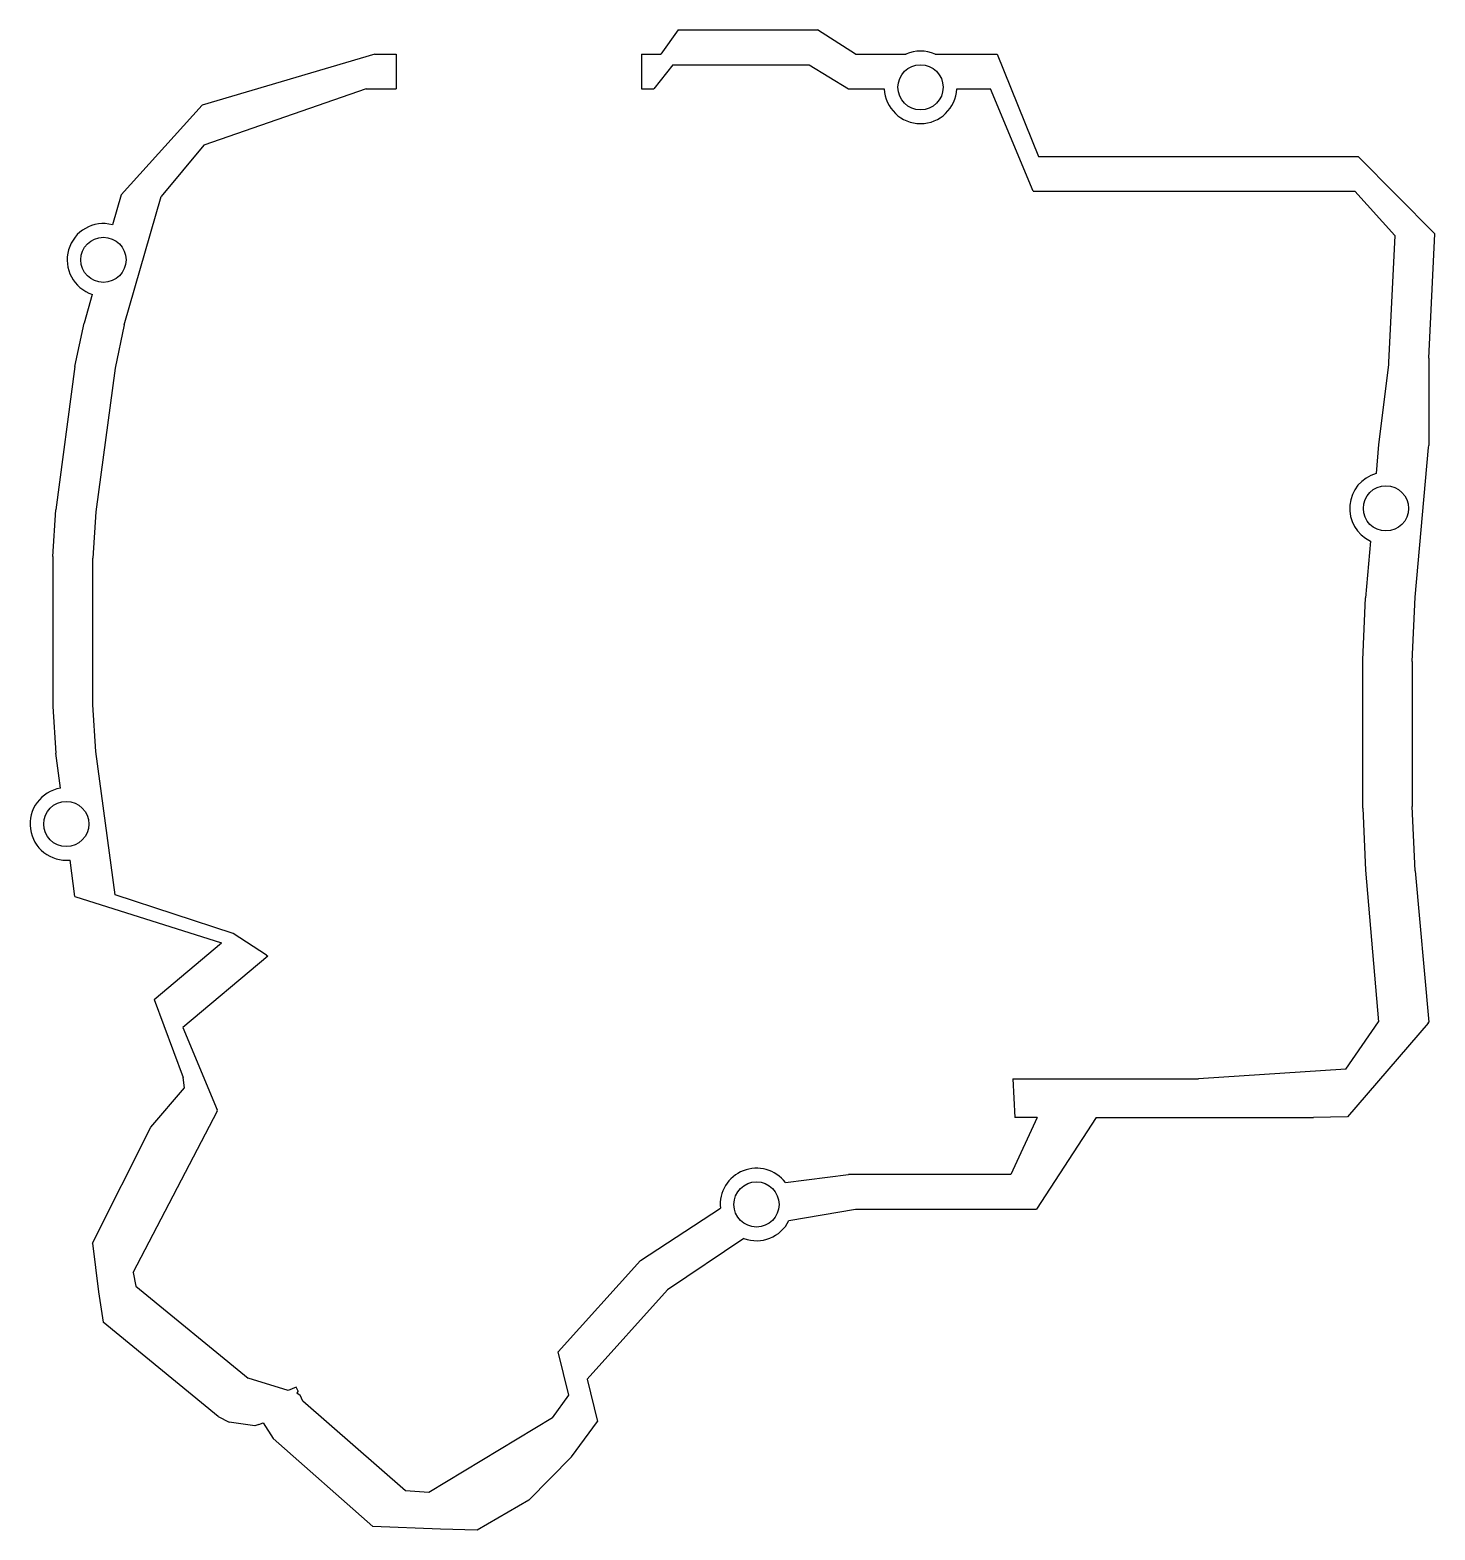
# Model space of a CAD drawing. Header units: metres. Extents: x -103 to 62, y -105 to 71.
import ezdxf

# ---------------------------------------------------------------- set-up
doc = ezdxf.new("R2010")
doc.units = ezdxf.units.M

msp = doc.modelspace()

# ---------------------------------------------------------------- linework, layer by layer
for p, q in [((-26.87, 70.54), (-28.89, 67.72)), ((-26.87, 70.54), (-10.52, 70.54)), ((-6.06, 67.72), (-10.52, 70.54)), ((-62.43, 67.72), (-82.66, 61.73)), ((-62.43, 67.72), (-59.9, 67.72)), ((-59.9, 67.72), (-59.9, 63.65)), ((-31.15, 67.72), (-31.15, 63.65)), ((-31.15, 67.72), (-28.89, 67.72)), ((-6.06, 67.72), (-0.14, 67.72)), ((3.27, 67.72), (10.55, 67.72)), ((10.55, 67.72), (15.38, 55.72)), ((-27.49, 66.47), (-29.7, 63.65)), ((-27.49, 66.47), (-11.51, 66.47)), ((-11.51, 66.47), (-6.87, 63.65)), ((-63.43, 63.65), (-82.46, 57.03)), ((-63.43, 63.65), (-59.9, 63.65)), ((-31.15, 63.65), (-29.7, 63.65)), ((-6.87, 63.65), (-2.69, 63.65)), ((5.81, 63.65), (9.75, 63.65)), ((14.77, 51.65), (9.75, 63.65)), ((-92.16, 51.23), (-82.66, 61.73)), ((-82.46, 57.03), (-87.46, 51.03)), ((15.38, 55.72), (52.87, 55.72)), ((52.87, 55.72), (61.88, 46.63)), ((-92.16, 51.23), (-93.18, 47.71)), ((-91.81, 35.96), (-87.46, 51.03)), ((14.77, 51.65), (52.47, 51.65)), ((57.19, 46.45), (52.47, 51.65)), ((57.19, 46.45), (56.44, 31.56)), ((61.15, 32.06), (61.88, 46.63)), ((-95.54, 39.54), (-96.51, 36.16)), ((-97.57, 31.07), (-96.51, 36.16)), ((-91.81, 35.96), (-92.87, 30.87)), ((61.15, 32.06), (61.15, 21.82)), ((-97.57, 31.07), (-99.82, 14.26)), ((-92.87, 30.87), (-95.12, 14.06)), ((56.43, 31.26), (55.26, 21.94)), ((56.44, 31.56), (56.43, 31.26)), ((55.26, 21.94), (54.97, 18.54)), ((59.54, 4.04), (61.12, 21.6)), ((61.12, 21.6), (61.15, 21.82)), ((-100.18, 8.8), (-99.82, 14.26)), ((-95.12, 14.06), (-95.48, 8.6)), ((54.3, 10.61), (53.74, 3.97)), ((-100.18, 8.8), (-100.18, -8.8)), ((-95.48, -8.6), (-95.48, 8.6)), ((53.43, -3.3), (53.74, 3.97)), ((59.19, -3.5), (59.54, 4.04)), ((53.43, -20.7), (53.43, -3.3)), ((59.19, -3.5), (59.19, -20.5)), ((-95.12, -14.06), (-95.48, -8.6)), ((-100.18, -8.8), (-99.82, -14.26)), ((-92.87, -30.87), (-95.12, -14.06)), ((-99.27, -18.37), (-99.82, -14.26)), ((53.43, -20.7), (53.74, -27.97)), ((59.54, -28.04), (59.19, -20.5)), ((-97.57, -31.07), (-98.14, -26.79)), ((53.74, -27.97), (55.24, -45.74)), ((59.54, -28.04), (61.14, -45.81)), ((-97.57, -31.07), (-80.38, -36.5)), ((-79.04, -35.38), (-92.87, -30.87)), ((-88.28, -43.14), (-80.38, -36.5)), ((-75.11, -37.92), (-79.04, -35.38)), ((-74.97, -38.07), (-84.94, -46.43)), ((-75.11, -37.92), (-74.97, -38.07)), ((-88.28, -43.14), (-84.9, -52.28)), ((-84.94, -46.43), (-80.9, -56.06)), ((51.41, -51.3), (55.24, -45.74)), ((61.06, -45.9), (51.61, -56.9)), ((61.06, -45.9), (61.14, -45.81)), ((-84.75, -53.48), (-84.9, -52.28)), ((12.39, -52.45), (12.61, -56.99)), ((12.39, -52.45), (33.84, -52.45)), ((33.84, -52.45), (34.14, -52.42)), ((51.41, -51.3), (34.14, -52.42)), ((-88.66, -58.09), (-84.75, -53.48)), ((-90.74, -75.13), (-80.86, -56.21)), ((-80.86, -56.21), (-80.9, -56.06)), ((15.23, -56.99), (12.16, -63.65)), ((15.23, -56.99), (12.61, -56.99)), ((22.16, -56.99), (15.14, -67.72)), ((22.16, -56.99), (47.64, -56.99)), ((51.61, -56.9), (47.64, -56.99)), ((-95.51, -71.71), (-88.66, -58.09)), ((-14.28, -64.6), (-6.87, -63.65)), ((12.16, -63.65), (-6.87, -63.65)), ((-31.28, -73.74), (-21.9, -67.59)), ((-13.86, -69.06), (-6.06, -67.72)), ((-6.06, -67.72), (15.14, -67.72)), ((-95.51, -71.71), (-94.82, -77.43)), ((-19.15, -71.16), (-28.11, -77.19)), ((-40.94, -84.46), (-31.28, -73.74)), ((-90.74, -75.13), (-90.43, -76.75)), ((-90.43, -76.75), (-77.25, -87.54)), ((-37.54, -87.67), (-28.11, -77.19)), ((-94.82, -77.43), (-94.27, -80.97)), ((-80.8, -92.04), (-94.27, -80.97)), ((-39.66, -89.53), (-40.94, -84.46)), ((-72.59, -88.98), (-77.25, -87.54)), ((-37.54, -87.67), (-36.32, -92.62)), ((-71.64, -88.58), (-72.59, -88.98)), ((-71.4, -89.07), (-71.64, -88.58)), ((-71.4, -89.07), (-71.58, -89.24)), ((-71.58, -89.24), (-71.17, -89.53)), ((-70.84, -90.22), (-71.17, -89.53)), ((-41.6, -92.2), (-39.66, -89.53)), ((-58.81, -100.74), (-70.84, -90.22)), ((-80.8, -92.04), (-79.5, -92.68)), ((-76.48, -93.11), (-79.5, -92.68)), ((-76.03, -92.97), (-76.48, -93.11)), ((-76.03, -92.97), (-75.52, -92.76)), ((-75.52, -92.76), (-74.32, -94.61)), ((-41.6, -92.2), (-56.08, -100.94)), ((-39.34, -96.78), (-36.32, -92.62)), ((-74.32, -94.61), (-62.67, -104.91)), ((-44.38, -101.84), (-39.34, -96.78)), ((-56.08, -100.94), (-58.81, -100.74)), ((-44.38, -101.84), (-50.43, -105.34)), ((-54.71, -105.25), (-62.67, -104.91)), ((-50.43, -105.34), (-54.71, -105.25))]:
    msp.add_line(p, q)
for centre in [(1.56, 63.82), (-94.24, 43.59), (56.13, 14.45), (-98.59, -22.56), (-17.67, -67.17)]:
    msp.add_circle(centre, 2.65)
for centre, start, end in [((1.56, 63.82), 66.3935, 113.6065), ((1.56, 63.82), 182.334, 357.666), ((-94.24, 43.59), 75.5661, 252.2297), ((56.13, 14.45), 105.7928, 244.5779), ((-98.59, -22.56), 99.1451, 276.1164), ((-17.67, -67.17), 37.2377, 185.641), ((-17.67, -67.17), 249.5616, 333.6277)]:
    msp.add_arc(centre, 4.25, start, end)

doc.saveas('drawing.dxf')
